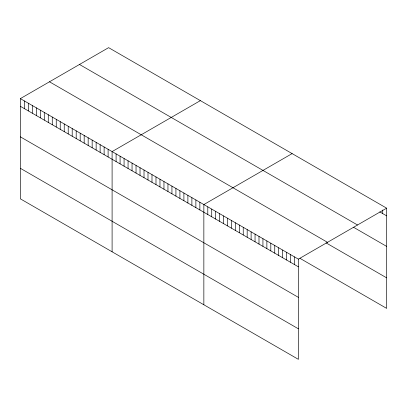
<?xml version="1.0" encoding="UTF-8"?>
<svg xmlns="http://www.w3.org/2000/svg" width="407" height="407" viewBox="0 0 407 407"><rect width="100%" height="100%" fill="white"/><g stroke="black" fill="none" stroke-linecap="round" stroke-linejoin="round"><path stroke-width="0.61" d="M20.35 98.616L298.382 259.137L298.382 359.345L20.35 198.825L20.35 98.616L108.618 47.655L386.65 208.175L386.65 308.384L299.995 258.353M200.371 100.626L112.098 151.587L112.098 251.796M292.119 153.597L203.851 204.558L203.851 304.767M298.382 259.137L386.65 208.175M379.756 211.879L386.65 215.858M79.492 64.474L357.519 224.99M353.663 227.345L386.65 246.393M49.481 81.797L327.508 242.318M326.093 242.887L386.65 277.849M20.35 106.303L298.382 266.819M20.35 136.833L298.382 297.354M20.35 168.295L298.382 328.81M382.712 210.037L382.712 213.583M294.444 256.863L294.444 264.545M290.501 254.589L290.501 262.271M286.564 252.315L286.564 259.997M282.626 250.04L282.626 257.723M278.688 247.766L278.688 255.448M274.745 245.492L274.745 253.174M270.808 243.218L270.808 250.9M266.87 240.944L266.87 248.626M262.932 238.67L262.932 246.352M258.994 236.396L258.994 244.078M255.052 234.122L255.052 241.804M251.114 231.848L251.114 239.53M247.176 229.573L247.176 237.256M243.238 227.299L243.238 234.987M239.301 225.025L239.301 232.712M235.358 222.751L235.358 230.438M231.42 220.477L231.42 228.164M227.482 218.203L227.482 225.89M223.545 215.929L223.545 223.616M219.607 213.655L219.607 221.342M215.664 211.381L215.664 219.068M211.726 209.106L211.726 216.794M207.789 206.832L207.789 214.52M199.862 202.254L199.862 209.941M195.874 199.954L195.874 207.636M191.885 197.649L191.885 205.337M187.892 195.345L187.892 203.032M183.903 193.045L183.903 200.727M179.914 190.741L179.914 198.423M175.926 188.436L175.926 196.123M171.937 186.136L171.937 193.818M167.949 183.832L167.949 191.514M163.96 181.527L163.96 189.214M159.971 179.222L159.971 186.91M155.983 176.923L155.983 184.605M151.989 174.618L151.989 182.305M148 172.314L148 180.001M144.012 170.014L144.012 177.696M140.023 167.709L140.023 175.392M136.035 165.405L136.035 173.092M132.046 163.105L132.046 170.787M128.057 160.801L128.057 168.483M124.069 158.496L124.069 166.183M120.08 156.196L120.08 163.879M116.092 153.892L116.092 161.574M108.109 149.283L108.109 156.97M104.121 146.983L104.121 154.665M100.132 144.678L100.132 152.366M96.144 142.374L96.144 150.061M92.155 140.074L92.155 147.756M88.166 137.77L88.166 145.452M84.178 135.465L84.178 143.152M80.189 133.165L80.189 140.847M76.195 130.861L76.195 138.543M72.207 128.556L72.207 136.243M68.218 126.251L68.218 133.939M64.23 123.952L64.23 131.634M60.241 121.647L60.241 129.334M56.252 119.343L56.252 127.03M52.264 117.043L52.264 124.725M48.275 114.738L48.275 122.421M44.287 112.434L44.287 120.121M40.298 110.134L40.298 117.816M36.304 107.83L36.304 115.512M32.316 105.525L32.316 113.212M28.327 103.22L28.327 110.908M24.339 100.921L24.339 108.603"/></g></svg>
